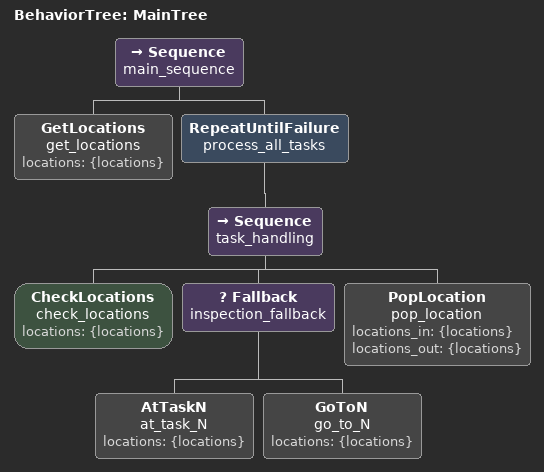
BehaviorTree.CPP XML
<root BTCPP_format='4' main_tree_to_execute='MainTree'>
  <BehaviorTree ID='MainTree'>
    <Sequence name='main_sequence'>
      <GetLocations name='get_locations' locations='{locations}'/>
      <RepeatUntilFailure name='process_all_tasks'>
        <Sequence name='task_handling'>
          <CheckLocations name='check_locations' locations='{locations}'/>
          <Fallback name='inspection_fallback'>
            <AtTaskN name='at_task_N' locations='{locations}'/>
            <GoToN name='go_to_N' locations='{locations}'/>
          </Fallback>
          <PopLocation name='pop_location' locations_in='{locations}' locations_out='{locations}'/>
        </Sequence>
      </RepeatUntilFailure>
    </Sequence>
  </BehaviorTree>
</root>
